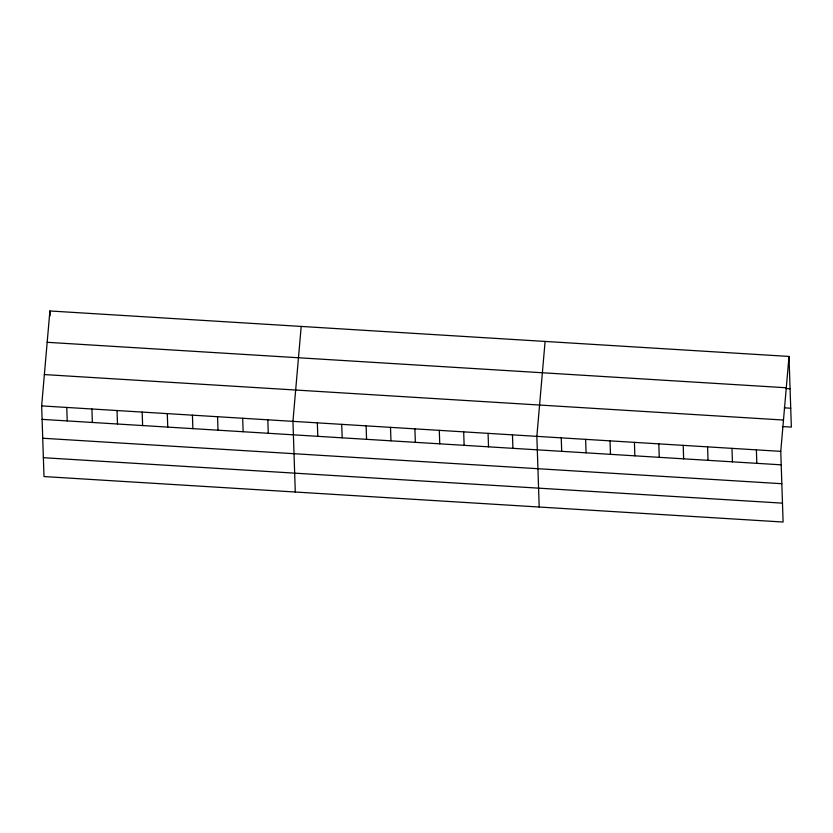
<?xml version="1.0" encoding="UTF-8"?>
<svg xmlns="http://www.w3.org/2000/svg" width="833" height="833" viewBox="0 0 833 833"><rect width="100%" height="100%" fill="white"/><g stroke="black" fill="none" stroke-linecap="round" stroke-linejoin="round"><path stroke-width="1.25" d="M789.007 356.441L780.76 451.361L783.103 522.031L43.993 476.559L41.65 405.9L49.897 310.969L789.007 356.441L791.35 427.1L782.364 426.548M301.192 326.432L292.945 421.352L295.288 492.022M545.094 341.436L536.858 436.357L539.201 507.026M47.179 342.301L786.29 387.761M786.227 388.542L790.08 388.782M784.301 407.837L790.725 408.232M44.368 374.569L783.478 420.04M41.65 405.9L780.76 451.361M42.098 419.374L781.208 464.835M42.722 438.241L781.833 483.713M43.368 457.692L782.479 503.153M756.374 449.862L756.822 463.335M731.978 448.362L732.426 461.836M707.592 446.863L708.04 460.337M683.195 445.363L683.643 458.837M658.809 443.864L659.257 457.338M634.413 442.365L634.861 455.828M610.027 440.865L610.474 454.329M585.641 439.366L586.078 452.829M561.244 437.856L561.692 451.33M512.462 434.857L512.909 448.331M488.076 433.358L488.523 446.832M463.679 431.858L464.127 445.332M439.293 430.359L439.741 443.833M414.896 428.86L415.344 442.333M390.51 427.36L390.958 440.834M366.124 425.861L366.562 439.324M341.728 424.361L342.176 437.825M317.342 422.862L317.789 436.325M267.82 419.811L268.268 433.285M242.684 418.27L243.132 431.733M217.559 416.719L218.007 430.192M192.433 415.178L192.871 428.641M167.298 413.626L167.745 427.1M142.172 412.085L142.62 425.548M117.037 410.534L117.484 424.007M91.911 408.993L92.359 422.466M66.775 407.441L67.223 420.915M49.897 310.969L50.053 315.874"/></g></svg>
